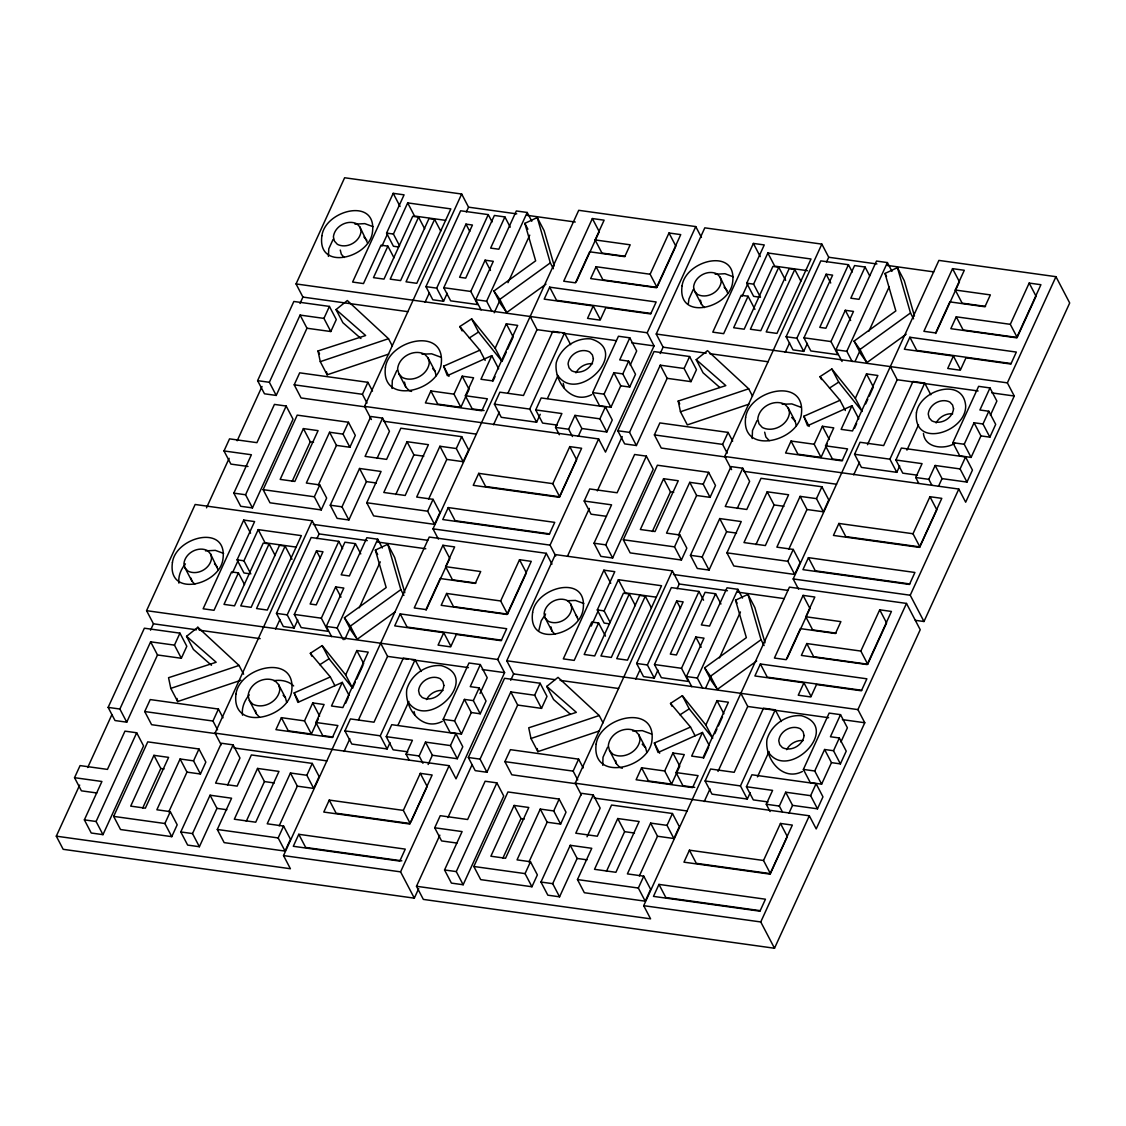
<?xml version="1.0" encoding="UTF-8"?>
<svg xmlns="http://www.w3.org/2000/svg" width="1126" height="1126" viewBox="0 0 1126 1126"><rect width="100%" height="100%" fill="white"/><g stroke="black" fill="none" stroke-linecap="round" stroke-linejoin="round"><path stroke-width="1.5" d="M538.875 630.335L541.212 620.82L545.589 614.008M688.338 303.598L688.957 298.953L693.32 289.396M150.532 630.194L153.446 623.804L146.577 610.672L195.15 504.49L312.198 520.761L319.08 533.907L316.899 538.664M299.995 303.457L302.922 297.081L296.054 283.935L344.626 177.753L461.674 194.024L468.543 207.17L466.375 211.927M74.541 777.686L80.073 765.596L107.449 769.396L124.958 731.14L136.696 732.773L143.565 745.919L102.973 834.648L91.234 833.015L84.366 819.869L101.917 781.486L74.541 777.686L81.41 790.832L96.808 792.971M224.004 450.949L229.535 438.858L256.925 442.659L274.434 404.403L286.173 406.036L293.041 419.182L252.449 507.91L240.711 506.278L233.842 493.132L251.394 454.749L224.004 450.949L230.886 464.095L248.001 466.474M157.499 654.966L126.745 722.174L115.007 720.541L108.138 707.395L144.367 628.209L179.949 633.15L186.817 646.296L181.342 658.274L157.499 654.966L150.631 641.82L174.46 645.128L181.342 658.274M306.976 328.229L276.222 395.437L264.483 393.804L257.615 380.658L293.844 301.472L329.411 306.413L336.294 319.559L330.805 331.537L306.976 328.229L300.093 315.083L323.936 318.391L330.805 331.537M418.689 888.597L414.326 898.154L63.169 849.314L56.3 836.168L79.679 785.075M87.715 767.51L111.812 714.827M206.508 507.84L229.141 458.338M237.178 440.773L262.02 386.485M126.745 722.174L119.877 709.028L150.631 641.82M276.222 395.437L269.353 382.291L300.093 315.083M174.46 645.128L179.949 633.15M323.936 318.391L329.411 306.413M216.417 733.702L151.602 724.694L144.733 711.548L150.222 699.57L218.43 709.056L223.018 717.811M365.894 406.965L301.078 397.957L294.21 384.81L299.685 372.833L367.906 382.319L372.495 391.074M102.973 834.648L96.104 821.501L136.696 732.773M252.449 507.91L245.581 494.764L286.173 406.036M249.113 573.697L243.976 572.979L237.093 559.847L254.603 521.577L243.723 520.057L203.13 608.786L214.01 610.306L231.576 571.924L238.416 572.881L244.525 584.563M398.576 246.96L393.438 246.256L386.57 233.11L404.079 194.84L393.199 193.334L352.607 282.049L363.487 283.569L381.038 245.186L387.893 246.144L394.001 257.826M180.104 758.98L156.866 809.777L170.308 811.649L177.19 824.795L171.757 836.66L120.524 829.538L113.656 816.392L147.745 741.865L198.978 748.987L205.847 762.133L200.428 773.998L186.972 772.126L180.104 758.98L193.545 760.852L200.428 773.998M329.58 432.243L306.342 483.04L319.784 484.912L326.653 498.058L321.234 509.923L270.001 502.801L263.132 489.655L297.222 415.128L348.455 422.25L355.323 435.396L349.89 447.261L336.449 445.389L329.58 432.243L343.022 434.115L349.89 447.261M232.477 572.824L238.276 560.143M381.953 246.087L387.752 233.406M153.938 755.335L130.7 806.132L145.367 808.172L168.604 757.376L153.938 755.335L160.807 768.481L142.65 808.172M303.415 428.598L280.177 479.395L294.843 481.435L318.081 430.639L303.415 428.598L310.283 441.744L292.127 481.435M238.416 572.881L224.004 604.38L234.518 605.844L263.245 543.07L269.1 543.886L275.208 555.568M250.816 573.936L243.948 560.79L258.206 529.628L301.36 535.624L267.312 610.053L256.559 608.547L285.117 546.11L279.501 545.336L251.14 607.322L240.739 605.887L269.1 543.886M387.893 246.144L373.48 277.643L383.994 279.107L412.707 216.333L418.576 217.149L424.685 228.831M399.533 245.735L393.424 234.053L407.682 202.891L450.836 208.887L416.789 283.316L406.036 281.81L434.594 219.373L428.978 218.599L400.603 280.585L390.215 279.149L418.576 217.149M168.816 811.804L186.972 772.126M318.292 485.067L336.449 445.389M171.757 836.66L164.889 823.514L170.308 811.649M193.545 760.852L198.978 748.987M321.234 509.923L314.351 496.777L319.784 484.912M343.022 434.115L348.455 422.25M217.543 729.789L212.955 721.034L218.43 709.056M367.006 403.052L362.431 394.297L367.906 382.319M221.16 744.807L215.052 733.125L312.198 520.761M371.397 419.534L364.528 406.387L461.674 194.024M297.757 620.018L294.097 628.012L283.33 626.52L276.461 613.374L311.17 537.51L338.799 541.353L342.614 548.658M447.219 293.281L443.56 301.275L432.806 299.783L425.938 286.637L460.633 210.773L488.262 214.616L492.09 221.921M290.452 772.999L297.32 786.145L313.704 788.425L306.835 775.279L290.452 772.999L267.214 823.796L283.597 826.076L290.466 839.222L285.047 851.087L224.158 842.628L217.29 829.482L231.59 798.207L210.069 795.209L216.952 808.355L199.386 846.724L187.648 845.091L180.779 831.945L221.372 743.23L233.11 744.863L239.979 758.009L227.579 785.103M439.928 446.262L446.797 459.408L463.18 461.688L456.311 448.542L439.928 446.262L416.69 497.059L433.074 499.339L439.942 512.485L434.509 524.35L373.635 515.891L366.752 502.745L381.067 471.47L359.546 468.472L366.414 481.618L348.863 519.987L337.124 518.354L330.256 505.208L370.848 416.493L382.587 418.126L389.455 431.272L377.055 458.366M275.574 628.998L279.924 619.483M425.051 302.261L429.4 292.746M294.097 628.012L287.214 614.866L316.49 550.867L322.979 551.768L294.308 614.43L301.177 627.576L328.201 631.334L321.332 618.188L335.632 586.913L343.824 588.053L326.273 626.436L331.621 636.654M443.56 301.275L436.691 288.129L465.967 224.13L472.441 225.031L443.785 287.707L450.653 300.839L477.677 304.597L470.795 291.451L485.109 260.176L493.301 261.316L475.749 299.699L481.084 309.917M199.386 846.724L192.518 833.578L210.069 795.209M233.11 744.863L215.601 783.119L237.122 786.117L251.379 754.941L312.268 763.414L319.137 776.56L313.704 788.425M348.863 519.987L341.994 506.841L359.546 468.472M382.587 418.126L365.077 456.382L386.598 459.38L400.856 428.218L461.73 436.677L468.613 449.823L463.18 461.688M338.799 541.353L310.129 604.015L316.237 604.859L344.908 542.197L355.422 543.661L360.77 553.893M488.262 214.616L459.605 277.277L465.714 278.122L494.384 215.46L504.898 216.924L510.233 227.156M355.422 543.661L341.164 574.823L349.356 575.963L366.865 537.707L377.745 539.213L382.319 547.982M504.898 216.924L490.64 248.1L498.832 249.226L516.327 210.97L527.207 212.476L531.796 221.245M257.558 768.425L234.321 819.221L255.729 822.205L278.966 771.409L257.558 768.425L264.441 781.571L246.284 821.262M407.035 441.688L383.797 492.484L405.191 495.468L428.429 444.671L407.035 441.688L413.904 454.834L395.761 494.525M281.401 717.67L275.926 729.648L332.409 737.516L337.884 725.538L315.885 722.47L324.105 704.51L312.732 702.92L304.513 720.893L311.381 734.039L288.284 730.816L281.401 717.67L304.513 720.893M430.878 390.933L425.403 402.925L481.886 410.779L487.361 398.801L465.362 395.733L473.582 377.773L462.209 376.183L453.989 394.156L460.858 407.302L437.747 404.079L430.878 390.933L453.989 394.156M343.261 639.624L337.153 627.942L377.745 539.213M491.963 311.438L486.629 301.205L527.207 212.476M344.753 639.512L350.552 626.83M359.25 607.815L380.264 561.874M494.215 312.775L499.297 301.684M507.995 282.668L529.741 235.137M311.381 734.039L318.236 719.064M460.858 407.302L469.078 389.329L462.209 376.183M349.159 695.53L342.29 682.384L331.48 706.002L342.853 707.578L368.216 652.137L356.843 650.546L345.682 674.953L352.565 688.099L355.352 681.99M498.635 368.793L491.766 355.647L480.957 379.265L492.329 380.841L517.693 325.4L506.32 323.809L495.159 348.216L502.027 361.362L506.221 352.213M279.178 825.837L297.32 786.145M428.64 499.1L446.797 459.408M285.047 851.087L278.164 837.941L283.597 826.076M306.835 775.279L312.268 763.414M434.509 524.35L427.641 511.204L433.074 499.339M456.311 448.542L461.73 436.677M345.555 703.398L348.441 697.093M356.745 678.95L363.022 665.227M492.864 381.39L495.032 376.661M507.615 349.159L513.189 336.956L506.32 323.809M56.3 836.168L290.395 868.737L283.527 855.591L429.245 537.046L546.307 553.316L551.965 564.154M438.352 539.072L433.003 528.854L578.722 210.309L695.769 226.593L701.428 237.417M390.032 742.625L387.133 748.959L351.805 744.047L344.922 730.901L350.411 718.923L374.001 722.202L403.333 658.105L415.072 659.737L421.18 671.42M540.227 414.298L536.609 422.222L501.267 417.31L494.398 404.164L499.874 392.186L523.477 395.479L552.796 331.368L564.534 333L570.643 344.683M298.784 834.31L293.295 846.288L399.786 861.094L405.261 849.117L298.784 834.31L305.653 847.442L401.827 860.827M448.247 507.573L442.771 519.55L549.263 534.357L554.738 522.38L448.247 507.573L455.129 520.719L549.587 533.851M443.757 632.699L438.07 645.114L450.653 646.873L456.34 634.445L501.211 640.694L506.686 628.716L400.209 613.895L394.719 625.873L443.757 632.699L450.625 645.845M593.219 305.962L587.547 318.376L600.13 320.136L605.816 307.708L650.687 313.957L656.162 301.979L549.671 287.158L544.196 299.136L593.219 305.962L600.102 319.108M344.049 751.464L349.848 738.783M358.547 719.767L387.555 656.374L380.672 643.227M493.526 424.727L499.325 412.046M508.023 393.03L537.018 329.636L530.149 316.49M442.912 545.28L414.241 607.941L425.98 609.574L440.182 578.525L475.271 583.409L480.703 571.544L445.615 566.659L454.637 546.912L442.912 545.28L449.781 558.426L426.135 610.123M592.375 218.543L563.718 281.204L575.442 282.837L589.658 251.788L624.747 256.672L630.18 244.806L595.091 239.922L604.113 220.175L592.375 218.543L599.257 231.689L576.315 281.824M329.256 800.079L323.781 812.057L409.723 824.021L432.145 774.998L420.294 773.351L403.347 810.396L410.216 823.542L336.125 813.225L329.256 800.079L403.347 810.396M478.733 473.356L473.244 485.32L559.2 497.284L581.621 448.261L569.77 446.614L552.824 483.659L559.692 496.805L485.602 486.488L478.733 473.356L552.824 483.659M387.133 748.959L380.264 735.813L415.072 659.737M536.609 422.222L529.727 409.09L564.534 333M446.614 593.458L441.181 605.324L506.967 614.472L531.261 561.353L519.522 559.721L500.662 600.974L507.53 614.12L453.482 606.604L446.614 593.458L500.662 600.974M596.09 266.721L590.657 278.586L656.43 287.735L680.737 234.616L668.999 232.983L650.124 274.237L657.007 287.383L602.959 279.867L596.09 266.721L650.124 274.237M407.837 751.844L393.115 749.803L386.246 736.657L391.735 724.68L455.917 733.603L462.786 746.749L457.311 758.727L432.37 755.25L425.501 742.104L450.442 745.581L457.311 758.727M557.314 425.107L542.591 423.066L535.723 409.92L541.198 397.942L605.394 406.866L612.262 420.012L606.787 431.99L581.846 428.513L574.964 415.381L599.905 418.844L606.787 431.99M398.013 725.186L408.879 701.414M547.475 398.449L557.637 376.267M409.118 759.994L406.064 754.153L412.412 740.289L386.246 736.657M559.355 434.72L555.54 427.416L561.888 413.552L535.723 409.92M422.968 763.273L419.154 755.968L425.501 742.104M572.444 436.536L568.63 429.231L574.964 415.381M471.287 712.533L480.211 713.785L473.342 700.639L464.419 699.401L471.287 712.533L461.435 734.053L450.076 732.477L443.194 719.331L468.979 662.989L480.338 664.565L487.22 677.711L480 693.475M620.764 385.81L629.687 387.048L622.805 373.902L613.881 372.664L620.764 385.81L610.911 407.316L599.539 405.74L592.67 392.594L618.441 336.252L629.814 337.828L636.683 350.974L630.194 365.162M428.133 764.498L432.37 755.25M578.314 436.226L581.846 428.513M461.435 734.053L454.566 720.907L464.419 699.401M480.338 664.565L470.246 686.635L479.169 687.887L486.038 701.034L480.211 713.785M610.911 407.316L604.043 394.17L613.881 372.664M629.814 337.828L619.722 359.898L628.646 361.15L635.514 374.296L629.687 387.048M410.92 821.994L427.162 786.497L420.294 773.351M559.692 496.805L576.639 459.76L569.77 446.614M507.53 614.12L526.405 572.867L519.522 559.721M657.725 285.793L675.867 246.13L668.999 232.983M450.442 745.581L455.917 733.603M599.905 418.844L605.394 406.866M473.342 700.639L479.169 687.887M622.805 373.902L628.646 361.15M414.326 898.154L400.575 871.862L449.147 765.68L215.052 733.125M449.147 765.68L456.03 778.826L504.603 672.644L497.72 659.498L546.307 553.316M555.709 555.962L550.051 545.125L598.624 438.943L364.528 406.387M598.624 438.943L605.492 452.089L654.065 345.907L647.197 332.761L695.769 226.593M510.711 680.287L513.625 673.911L506.756 660.765L555.329 554.583L672.377 570.854L679.26 584L677.078 588.757M660.188 353.55L663.101 347.174L656.233 334.028L704.806 227.846L821.853 244.117L828.722 257.263L826.554 262.02M434.72 827.779L440.252 815.688L467.628 819.503L485.137 781.233L496.876 782.866L503.744 796.012L463.152 884.74L451.413 883.108L444.545 869.962L462.096 831.579L434.72 827.779L441.589 840.925L456.987 843.064M584.197 501.042L589.714 488.951L617.104 492.766L634.614 454.496L646.352 456.129L653.221 469.275L612.628 558.003L600.89 556.371L594.021 543.225L611.573 504.842L584.197 501.042L591.066 514.188L606.464 516.327M517.678 705.059L486.925 772.267L475.2 770.634L468.317 757.488L504.547 678.302L540.128 683.257L546.997 696.403L541.522 708.381L517.678 705.059L510.81 691.913L534.653 695.235L541.522 708.381M667.155 378.322L636.401 445.53L624.663 443.897L617.794 430.751L654.023 351.565L689.605 356.52L696.473 369.666L690.998 381.644L667.155 378.322L660.272 365.176L684.115 368.498L690.998 381.644M416.479 886.275L650.575 918.83L643.706 905.684L789.439 587.139L906.486 603.423L920.223 629.715L774.505 948.247L423.348 899.407L416.479 886.275L439.858 835.168M447.895 817.603L471.991 764.92M567.42 556.343L589.334 508.431M597.357 490.88L622.199 436.578M486.925 772.267L480.056 759.121L510.81 691.913M636.401 445.53L629.533 432.384L660.272 365.176M534.653 695.235L540.128 683.257M684.115 368.498L689.605 356.52M576.596 783.795L511.795 774.787L504.912 761.64L510.402 749.663L578.623 759.149L583.198 767.904M726.073 457.057L661.258 448.049L654.389 434.903L659.864 422.926L728.086 432.412L732.674 441.167M463.152 884.74L456.283 871.594L496.876 782.866M612.628 558.003L605.76 544.857L646.352 456.129M609.293 623.79L604.155 623.086L597.287 609.94L614.782 571.67L603.902 570.164L563.31 658.879L574.19 660.399L591.755 622.031L598.596 622.974L605.464 636.12M758.755 297.053L753.632 296.349L746.749 283.203L764.258 244.933L753.378 243.427L712.786 332.142L723.666 333.662L741.218 295.293L748.072 296.237L754.941 309.383M540.283 809.073L517.045 859.87L530.487 861.742L537.369 874.888L531.936 886.753L480.703 879.631L473.835 866.485L507.939 791.958L559.158 799.08L566.026 812.226L560.607 824.091L547.152 822.219L540.283 809.073L553.725 810.945L560.607 824.091M689.759 482.336L666.522 533.133L679.963 535.005L686.832 548.151L681.413 560.016L630.18 552.894L623.311 539.748L657.401 465.221L708.634 472.343L715.503 485.489L710.07 497.354L696.628 495.482L689.759 482.336L703.201 484.208L710.07 497.354M591.206 626.084L598.455 610.236M742.133 296.18L747.931 283.499M514.118 805.442L490.88 856.224L505.546 858.265L528.784 807.483L514.118 805.442L520.986 818.588L502.829 858.265M663.594 478.705L640.356 529.501L655.022 531.528L678.26 480.746L663.594 478.705L670.463 491.851L652.306 531.528M598.596 622.974L584.183 654.473L594.697 655.937L623.424 593.163L629.293 593.979L635.402 605.661M610.236 622.579L604.127 610.883L618.385 579.721L661.539 585.731L627.492 660.146L616.738 658.654L645.297 596.203L639.681 595.429L611.319 657.415L600.918 655.979L629.293 593.979M748.072 296.237L733.659 327.736L744.173 329.2L772.886 266.426L778.756 267.242L785.638 280.388M760.472 297.292L753.604 284.146L767.862 252.984L811.016 258.994L776.968 333.409L766.215 331.917L794.773 269.466L789.157 268.692L760.796 330.692L750.395 329.242L778.756 267.242M528.995 861.911L547.152 822.219M678.471 535.174L696.628 495.482M531.936 886.753L525.068 873.607L530.487 861.742M553.725 810.945L559.158 799.08M681.413 560.016L674.53 546.87L679.963 535.005M703.201 484.208L708.634 472.343M577.722 779.882L573.134 771.127L578.623 759.149M727.199 453.159L722.611 444.39L728.086 432.412M581.34 794.9L575.231 783.217L672.377 570.854M731.576 469.626L724.708 456.48L821.853 244.117M657.936 670.111L654.276 678.105L643.509 676.613L636.64 663.467L671.349 587.603L698.979 591.446L703.553 600.214M807.398 343.374L803.739 351.368L792.986 349.876L786.117 336.73L820.812 260.866L848.455 264.709L852.269 272.013M650.631 823.092L657.5 836.238L673.883 838.518L667.014 825.372L650.631 823.092L627.393 873.889L643.776 876.169L650.645 889.315L645.226 901.18L584.338 892.721L577.469 879.575L591.769 848.3L570.249 845.302L577.131 858.448L559.566 896.817L547.841 895.184L540.959 882.052L581.551 793.323L593.289 794.956L600.158 808.102L587.04 836.801M800.107 496.369L806.976 509.501L823.359 511.781L816.491 498.635L800.107 496.369L776.87 547.152L793.253 549.432L800.122 562.578L794.689 574.443L733.814 565.984L726.932 552.838L741.246 521.563L719.725 518.565L726.594 531.711L709.042 570.08L697.304 568.461L690.435 555.315L731.027 466.586L742.766 468.219L749.635 481.365L737.234 508.459M635.754 679.091L640.103 669.59M785.23 352.354L789.579 342.853M654.276 678.105L647.394 664.959L676.67 600.974L683.158 601.875L654.487 664.537L661.356 677.683L688.38 681.441L681.511 668.295L695.812 637.02L704.003 638.146L686.452 676.529L691.8 686.747M803.739 351.368L796.87 338.222L826.146 274.237L832.621 275.138L803.964 337.8L810.833 350.946L837.857 354.704L830.974 341.558L845.288 310.283L853.48 311.423L835.928 349.792L842.037 361.474M559.566 896.817L552.697 883.671L570.249 845.302M593.289 794.956L575.78 833.212L597.301 836.21L611.559 805.048L672.447 813.507L679.316 826.653L673.883 838.518M709.042 570.08L702.174 556.948L719.725 518.565M742.766 468.219L725.257 506.475L746.777 509.473L761.035 478.311L821.924 486.77L828.792 499.916L823.359 511.781M698.979 591.446L670.308 654.107L676.416 654.966L705.087 592.304L715.601 593.754L720.95 603.986M848.455 264.709L819.784 327.37L825.893 328.229L854.564 265.567L865.078 267.017L869.652 275.786M715.601 593.754L701.343 624.93L709.535 626.07L727.044 587.8L737.924 589.32L742.498 598.075M865.078 267.017L850.82 298.193L859.011 299.333L876.507 261.063L887.401 262.583L891.975 271.338M617.752 818.532L594.514 869.314L615.908 872.298L639.146 821.501L617.752 818.532L624.62 831.664L606.464 871.355M767.214 491.795L743.976 542.577L765.37 545.561L788.608 494.764L767.214 491.795L774.097 504.941L755.94 544.618M641.581 767.777L636.106 779.755L692.589 787.609L698.078 775.631L676.064 772.563L684.284 754.603L672.912 753.012L664.692 770.986L671.56 784.132L648.463 780.923L641.581 767.777L664.692 770.986M791.057 441.04L785.582 453.018L842.065 460.872L847.54 448.894L825.541 445.826L833.761 427.866L822.388 426.275L814.168 444.249L821.037 457.395L797.926 454.186L791.057 441.04L814.168 444.249M702.68 688.268L697.332 678.035L737.924 589.32M852.157 361.53L846.808 351.298L887.401 262.583M705.65 688.014L710.731 676.923M719.43 657.908L740.444 611.967M855.127 361.277L859.476 351.776M868.892 331.171L889.188 286.82M671.56 784.132L679.78 766.159L672.912 753.012M821.037 457.395L827.202 443.925M709.338 745.623L702.469 732.477L691.66 756.095L703.032 757.685L728.395 702.23L717.023 700.639L705.861 725.045L712.744 738.192M858.814 418.886L851.946 405.74L841.136 429.358L852.509 430.948L877.872 375.493L866.499 373.902L855.338 398.308L862.206 411.454L838.701 382.108L831.832 368.962L819.995 376.647L821.53 379.561M639.357 875.929L657.5 836.238M788.819 549.192L806.976 509.501M645.226 901.18L638.343 888.034L643.776 876.169M667.014 825.372L672.447 813.507M794.689 574.443L787.82 561.297L793.253 549.432M816.491 498.635L821.924 486.77M703.581 758.22L708.62 747.2M714.827 733.617L716.924 729.043M718.318 725.988L722.512 716.84M854.493 428.33L856.647 423.601M865.697 403.826L867.794 399.251M869.188 396.197L873.368 387.048L866.499 373.902M798.531 589.165L793.183 578.947L938.901 260.402L1055.949 276.686L1069.7 302.978L923.982 621.51L915.283 620.313M750.212 792.718L747.312 799.066L711.984 794.14L705.101 780.994L710.59 769.016L734.18 772.309L763.512 708.198L775.251 709.83L781.36 721.513M899.688 465.981L896.789 472.329L861.446 467.403L854.578 454.271L860.053 442.279L883.657 445.572L912.975 381.461L924.713 383.093L930.822 394.776M658.963 884.403L653.474 896.38L759.966 911.187L765.455 899.21L658.963 884.403L665.832 897.549L760.303 910.681M808.426 557.666L802.951 569.643L909.442 584.45L914.917 572.472L808.426 557.666L815.308 570.812L909.766 583.944M803.936 682.792L798.25 695.206L810.847 696.966L816.519 684.538L861.39 690.787L866.879 678.809L760.388 663.988L754.899 675.966L803.936 682.792L810.804 695.938M953.398 356.055L947.726 368.469L960.309 370.229L965.995 357.801L1010.867 364.05L1016.342 352.072L909.864 337.251L904.375 349.229L953.398 356.055L960.281 369.201M704.229 801.557L710.027 788.876M718.008 771.437L747.734 706.466L740.852 693.32M853.705 474.82L859.504 462.139M867.484 444.7L897.197 379.729L890.328 366.583M803.091 595.387L774.421 658.048L786.159 659.681L800.361 628.618L835.45 633.502L840.883 621.636L805.794 616.752L814.83 597.019L803.091 595.387L809.96 608.519L787.032 658.654M952.554 268.65L923.897 331.311L935.636 332.944L949.837 301.881L984.926 306.765L990.359 294.899L955.27 290.015L964.292 270.282L952.554 268.65L959.436 281.796L935.776 333.479M689.436 850.186L683.961 862.164L769.903 874.114L792.338 825.091L780.473 823.444L763.527 860.489L770.395 873.635L696.304 863.332L689.436 850.186L763.527 860.489M838.912 523.449L833.437 535.427L919.379 547.377L941.8 498.354L929.949 496.707L913.003 533.752L919.872 546.898L845.781 536.595L838.912 523.449L913.003 533.752M747.312 799.066L740.444 785.92L775.251 709.83M896.789 472.329L889.906 459.183L924.713 383.093M806.793 643.551L801.374 655.416L867.147 664.565L891.44 611.446L879.716 609.813L860.841 651.067L867.71 664.213L813.676 656.697L806.793 643.551L860.841 651.067M956.27 316.814L950.837 328.679L1016.609 337.828L1040.917 284.709L1029.178 283.076L1010.303 324.33L1017.186 337.476L963.138 329.96L956.27 316.814L1010.303 324.33M768.016 801.937L753.308 799.896L746.425 786.75L751.915 774.772L816.097 783.696L822.965 796.842L817.49 808.82L792.549 805.357L785.681 792.211L810.621 795.674L817.49 808.82M917.493 475.2L902.77 473.159L895.902 460.013L901.377 448.035L965.573 456.959L972.442 470.105L966.967 482.083L942.026 478.62L935.143 465.474L960.084 468.937L966.967 482.083M757.46 776.87L769.072 751.506M906.937 450.133L918.534 424.769M770.071 811.55L766.257 804.245L772.591 790.382L746.425 786.75M918.774 483.35L915.72 477.508L922.067 463.645L895.902 460.013M782.387 811.916L779.333 806.075L785.681 792.211M931.864 485.179L928.809 479.338L935.143 465.474M831.467 762.64L840.39 763.878L833.522 750.732L824.598 749.494L831.467 762.64L821.628 784.146L810.256 782.57L803.373 769.424L829.158 713.082L840.531 714.658L847.399 727.804L840.911 741.992M980.943 435.903L989.867 437.141L982.984 423.995L974.06 422.757L980.943 435.903L971.091 457.409L959.718 455.833L952.849 442.687L978.621 386.345L989.993 387.935L996.876 401.067L990.373 415.269M789.03 813.056L792.549 805.357M938.493 486.319L942.026 478.62M821.628 784.146L814.745 771L824.598 749.494M840.531 714.658L830.425 736.742L839.349 737.98L846.231 751.126L840.39 763.878M971.091 457.409L964.222 444.263L974.06 422.757M989.993 387.935L979.902 410.005L988.825 411.243L995.694 424.389L989.867 437.141M770.395 873.635L787.341 836.59L780.473 823.444M919.872 546.898L936.818 509.853L929.949 496.707M867.71 664.213L886.584 622.96L879.716 609.813M1017.186 337.476L1036.061 296.222L1029.178 283.076M810.621 795.674L816.097 783.696M960.084 468.937L965.573 456.959M833.522 750.732L839.349 737.98M982.984 423.995L988.825 411.243M774.505 948.247L760.754 921.955L809.327 815.787L575.231 783.217M809.327 815.787L816.209 828.919L864.782 722.751L857.913 709.605L906.486 603.423M923.982 621.51L910.23 595.232L958.803 489.05L724.708 456.48M958.803 489.05L965.672 502.196L1014.259 396.014L1007.376 382.868L1055.949 276.686M333.141 239.303L328.778 248.86L328.412 256.404M396.873 370.44L392.312 380.405L392.017 388.456M757.052 420.533L752.492 430.512L752.196 438.549M607.576 747.27L603.015 757.235L602.734 765.286M575.963 372.847C579.06 366.879 585.787 363.121 592.501 363.712M426.501 699.584C429.597 693.616 436.311 689.858 443.025 690.449M936.142 422.94C939.239 416.972 945.967 413.214 952.68 413.805M786.68 749.677C789.776 743.709 796.504 739.951 803.218 740.542M185.41 563.915C181.004 569.179 178.007 576.188 178.935 583.141M249.268 694.897C244.553 700.414 241.414 707.86 242.54 715.193M360.939 338.518L342.909 322.726L336.041 309.58L347.329 300.529L388.512 338.701L392.327 346.006M211.463 665.255L193.433 649.463L186.564 636.317L197.852 627.266L239.036 665.438L243.624 674.207M719.824 387.485L703.088 372.819L696.22 359.673L707.508 350.636L748.691 388.794L752.506 396.099M570.347 714.222L553.612 699.556L546.743 686.41L558.032 677.359L599.215 715.531L603.043 722.836M545.969 284.146L506.686 312.535L500.76 304.161L493.892 291.015L535.652 260.838L524.843 223.356L537.257 217.543L544.125 230.675L554.288 265.947M506.686 312.535L499.817 299.389L550.318 262.879L537.257 217.543M395.099 611.897L357.209 639.272L351.284 630.898L344.415 617.752L386.176 587.575L375.366 550.093L387.78 544.266L394.649 557.412L404.811 592.684M357.209 639.272L350.341 626.126L400.842 589.616L387.78 544.266M906.148 334.239L866.865 362.628L860.94 354.254L854.071 341.108L895.832 310.931L885.022 273.449L897.436 267.636L904.305 280.782L914.467 316.04M866.865 362.628L859.997 349.482L910.498 312.972L897.436 267.636M756.672 660.976L717.389 689.365L711.463 680.991L704.595 667.845L746.355 637.668L735.545 600.186L747.96 594.373L754.842 607.519L765.004 642.777M717.389 689.365L710.52 676.219L761.035 639.709L747.96 594.373M462.11 330.931L459.816 326.54L471.653 318.869L495.159 348.216M469.317 337.983L478.522 332.015L502.027 361.362M311.874 656.205L310.34 653.277L322.177 645.606L345.682 674.953M319.84 664.72L329.045 658.752L352.565 688.099M829.496 388.076L838.701 382.108M672.053 706.298L670.519 703.384L682.356 695.699L705.861 725.045M680.034 714.813L689.225 708.845L711.674 736.854M954.932 443.264C944.545 449.936 924.882 448.232 923.433 433.397M491.766 355.647L447.36 375.662L443.644 366.175L479.817 350.2L485.151 360.433M851.946 405.74L807.539 425.755L803.823 416.268L839.996 400.307L845.345 410.526M342.29 682.384L297.897 702.399L294.168 692.912L330.34 676.937L334.915 685.706M702.469 732.477L658.077 752.492L654.347 743.005L690.519 727.044L695.108 735.799M336.041 309.58L365.654 335.52L318.011 350.96L320.277 361.657L388.512 338.701M320.277 361.657L327.145 374.803L388.723 354.085M696.22 359.673L725.834 385.613L678.19 401.053L680.456 411.75L748.691 388.794M748.903 404.178L687.324 424.896L680.456 411.75M186.564 636.317L216.178 662.257L168.548 677.697L170.8 688.394L239.036 665.438M170.8 688.394L177.669 701.54L240.922 680.259M546.743 686.41L576.357 712.35L528.727 727.79L530.979 738.487L599.215 715.531M530.979 738.487L537.862 751.633L599.44 730.915M591.713 394.649C571.501 405.163 553.71 381.433 556.258 362.699C560.354 348.131 575.724 337.406 590.84 338.898C631.672 350.904 576.962 405.768 557.37 374.831M442.236 721.386C422.025 731.9 404.234 708.17 406.782 689.436C410.891 674.868 426.247 664.143 441.364 665.635C482.195 677.641 427.486 732.505 407.894 701.554M802.416 771.479C782.204 781.993 764.413 758.262 766.961 739.529C771.071 724.961 786.427 714.236 801.543 715.728C842.389 727.734 787.665 782.598 768.073 751.661M422.011 354.197L431.624 353.803L440.857 357.209M782.19 404.29L791.803 403.896L801.036 407.316M273.928 680.723C280.782 679.569 288.538 680.934 293.647 685.917M632.728 731.027L642.327 730.633L651.56 734.039M354.986 224.144L364.782 223.624L373.086 226.664M715.165 274.251L724.961 273.717L733.265 276.757M205.509 550.881L215.305 550.361L223.61 553.401M567.349 600.735L575.485 600.454L583.789 603.494M468.543 207.17L516.75 213.87M527.067 215.319L575.273 222.019M828.722 257.263L876.929 263.977M887.26 265.412L933.736 271.873M445.615 220.358L414.551 216.037L407.682 202.891M807.525 270.69L774.73 266.13L767.862 252.984M625.352 256.32L601.96 253.069L595.091 239.922M985.532 306.413L962.139 303.161L955.27 290.015M386.57 233.11L393.424 234.053M746.749 283.203L753.604 284.146M651.011 313.45L556.554 300.304L549.671 287.158M1011.19 363.543L916.733 350.397L909.864 337.251M443.785 287.707L470.795 291.451M803.964 337.8L830.974 341.558M425.938 286.637L436.691 288.129M786.117 336.73L796.87 338.222M475.749 299.699L486.629 301.205M835.928 349.792L846.808 351.298M296.054 283.935L647.197 332.761M656.233 334.028L1007.376 382.868M302.922 297.081L407.922 311.677M537.018 329.636L559.397 332.747M562.845 333.226L616.203 340.643M631.7 342.797L654.065 345.907M663.101 347.174L706.143 353.156M709.577 353.634L768.101 361.77M897.197 379.729L978.1 390.975M991.879 392.89L1014.259 396.014M592.67 392.594L604.043 394.17M952.849 442.687L964.222 444.263M494.398 404.164L529.727 409.09M854.578 454.271L889.906 459.183M484.081 410.526L472.23 408.879L465.362 395.733M842.572 460.393L832.41 458.972L825.541 445.826M294.21 384.81L362.431 394.297M654.389 434.903L722.611 444.39M257.615 380.658L269.353 382.291M617.794 430.751L629.533 432.384M555.54 427.416L568.63 429.231M915.72 477.508L928.809 479.338M383.445 421.208L476.397 434.143M743.624 471.301L836.576 484.236M413.904 454.834L423.784 456.213M774.097 504.941L783.963 506.306M310.283 441.744L313.549 442.208M670.463 491.851L673.728 492.301M366.414 481.618L376.351 482.998M726.594 531.711L736.531 533.091M366.752 502.745L427.641 511.204M726.932 552.838L787.82 561.297M263.132 489.655L314.351 496.777M623.311 539.748L674.53 546.87M330.256 505.208L341.994 506.841M690.435 555.315L702.174 556.948M233.842 493.132L245.581 494.764M594.021 543.225L605.76 544.857M433.003 528.854L550.051 545.125M793.183 578.947L910.23 595.232M313.281 524.392L427.739 540.311M673.461 574.485L787.918 590.404M319.08 533.907L367.273 540.607M377.604 542.042L425.797 548.756M679.26 584L727.452 590.714M737.783 592.149L784.259 598.61M296.152 547.095L265.074 542.774L258.206 529.628M656.331 597.188L625.254 592.867L618.385 579.721M475.876 583.057L452.483 579.806L445.615 566.659M836.055 633.15L812.662 629.898L805.794 616.752M237.093 559.847L243.948 560.79M597.287 609.94L604.127 610.883M501.534 640.187L407.077 627.041L400.209 613.895M861.728 690.28L767.256 677.134L760.388 663.988M294.308 614.43L321.332 618.188M654.487 664.537L681.511 668.295M276.461 613.374L287.214 614.866M636.64 663.467L647.394 664.959M326.273 626.436L337.153 627.942M686.452 676.529L697.332 678.035M146.577 610.672L497.72 659.498M506.756 660.765L857.913 709.605M153.446 623.804L196.487 629.8M199.921 630.279L260.176 638.653M387.555 656.374L408.203 659.245M411.652 659.723L468.458 667.619M482.224 669.534L504.603 672.644M513.625 673.911L554.949 679.654M560.101 680.371L618.624 688.507M747.734 706.466L828.637 717.712M842.403 719.627L864.782 722.751M443.194 719.331L454.566 720.907M803.373 769.424L814.745 771M344.922 730.901L380.264 735.813M705.101 780.994L740.444 785.92M332.916 737.023L322.754 735.616L315.885 722.47M694.784 787.356L682.933 785.709L676.064 772.563M144.733 711.548L212.955 721.034M504.912 761.64L573.134 771.127M108.138 707.395L119.877 709.028M468.317 757.488L480.056 759.121M406.064 754.153L419.154 755.968M766.257 804.245L779.333 806.075M233.969 747.945L326.92 760.88M594.148 798.038L687.099 810.973M264.441 781.571L274.308 782.95M624.62 831.664L634.487 833.043M160.807 768.481L164.072 768.945M520.986 818.588L524.252 819.038M216.952 808.355L226.875 809.735M577.131 858.448L587.054 859.828M217.29 829.482L278.164 837.941M577.469 879.575L638.343 888.034M113.656 816.392L164.889 823.514M473.835 866.485L525.068 873.607M180.779 831.945L192.518 833.578M540.959 882.052L552.697 883.671M84.366 819.869L96.104 821.501M444.545 869.962L456.283 871.594M283.527 855.591L400.575 871.862M643.706 905.684L760.754 921.955M411.581 391.426L409.034 390.539L405.698 386.894L398.829 373.748L397.605 368.948C398.787 356.829 413.805 348.694 424.629 354.197L428.021 357.815L434.903 370.961L436.184 375.718M622.298 768.256L619.736 767.369L616.401 763.724L609.532 750.578L608.322 745.778C609.504 733.673 624.508 725.524 635.331 731.027L638.738 734.645L645.606 747.791L646.887 752.548M788.2 407.908L784.808 404.29C773.984 398.787 758.966 406.936 757.784 419.041L759.008 423.84L762.344 427.486C773.182 433.003 788.299 424.798 789.495 412.665L788.2 407.908L795.083 421.054L796.363 425.811M791.677 417.436L795.083 421.054M432.623 368.54L434.903 370.961M642.2 744.173L645.606 747.791M286.708 702.455L285.427 697.684L278.558 684.552L275.152 680.934C264.329 675.431 249.325 683.566 248.128 695.685L249.353 700.485L256.221 713.631L259.557 717.276M283.161 695.277L285.427 697.684M769.213 440.632L765.877 436.987L764.667 432.187M398.829 373.748L402.165 377.393C413.003 382.91 428.119 374.705 429.302 362.572L428.021 357.815M609.532 750.578L612.868 754.223C623.72 759.74 638.836 751.535 640.018 739.402L638.738 734.645M249.353 700.485L252.688 704.13C263.526 709.647 278.657 701.442 279.839 689.309L278.558 684.552M727.748 293.154L720.176 277.207L717.262 274.012C707.747 269.142 694.643 276.447 693.588 287.031L694.643 291.226L701.512 304.372L704.426 307.567M724.131 287.158L727.044 290.353M694.643 291.226L697.557 294.421C707.072 299.277 720.161 291.986 721.231 281.401L720.176 277.207M359.996 227.1L357.083 223.919C347.568 219.049 334.464 226.354 333.409 236.924L334.464 241.133L337.378 244.328C346.878 249.184 359.982 241.893 361.052 231.309L359.996 227.1L367.569 243.047M363.951 237.065L366.865 240.246M344.246 257.474L341.333 254.279L340.277 250.071M578.271 619.891L570.699 603.944L567.785 600.749C558.271 595.879 545.181 603.184 544.111 613.769L545.167 617.963L552.036 631.109L554.949 634.304M575.625 614.951L577.568 617.09M545.167 617.963L548.08 621.158C557.595 626.014 570.699 618.723 571.755 608.139L570.699 603.944M218.092 569.784L210.52 553.837L207.606 550.656C198.092 545.786 185.002 553.091 183.932 563.662L184.988 567.87L191.856 581.016L194.77 584.211M214.475 563.802L217.388 566.983M184.988 567.87L187.901 571.065C197.416 575.921 210.506 568.63 211.575 558.046L210.52 553.837M819.995 376.647L839.996 400.307M459.816 326.54L479.817 350.2M670.519 703.384L690.519 727.044M310.34 653.277L330.34 676.937M831.832 368.962L855.338 398.308M854.071 341.108L859.997 349.482M493.892 291.015L499.817 299.389M704.595 667.845L710.52 676.219M344.415 617.752L350.341 626.126M910.498 312.972L913.552 318.827M885.022 273.449L886.542 276.377M845.288 310.283L850.637 320.502M826.146 274.237L830.735 282.992M794.773 269.466L800.882 281.148M753.378 243.427L760.247 256.573M822.388 426.275L829.257 439.421M803.823 416.268L809.172 426.487M678.19 401.053L679.724 403.967M761.035 639.709L764.09 645.55M735.545 600.186L737.08 603.114M550.318 262.879L553.373 268.72M524.843 223.356L527.897 229.197M695.812 637.02L701.16 647.239M676.67 600.974L680.498 608.265M717.023 700.639L723.905 713.785M485.109 260.176L490.457 270.409M465.967 224.13L469.781 231.435M645.297 596.203L651.405 607.885M434.594 219.373L440.702 231.055M682.356 695.699L689.225 708.845M603.902 570.164L610.771 583.31M471.653 318.869L478.522 332.015M393.199 193.334L400.068 206.466M654.347 743.005L659.695 753.224M443.644 366.175L448.978 376.394M318.011 350.96L319.545 353.874M400.842 589.616L403.896 595.457M375.366 550.093L377.66 554.485M335.632 586.913L340.981 597.146M316.49 550.867L320.319 558.172M356.843 650.546L363.726 663.693M285.117 546.11L292 559.256M322.177 645.606L329.045 658.752M243.723 520.057L250.591 533.203M312.732 702.92L319.601 716.066M294.168 692.912L298.742 701.667M197.852 627.266L199.372 630.194M615.598 760.514L616.401 763.724M404.473 382.094L405.698 386.894M255.419 710.422L256.221 713.631M700.456 300.178L701.512 304.372M550.994 626.915L552.036 631.109M191.153 578.215L191.856 581.016M563.253 383.304L564.239 387.963M537.215 748.579L537.862 751.633M414.115 711.59L414.762 714.7M326.498 371.749L327.145 374.803M177.035 698.472L177.669 701.54M916.437 412.792C912.806 449.218 966.629 432.187 965.658 405.599C962.983 376.647 919.59 390.187 916.437 412.792M235.967 693.996C231.111 732.055 287.749 718.684 291.69 691.153C296.687 652.953 239.88 666.353 235.967 693.996M385.43 367.259C380.588 405.318 437.226 391.947 441.167 364.416C446.149 326.216 389.357 339.616 385.43 367.259M596.147 744.103C591.291 782.148 647.929 768.791 651.87 741.246C656.866 703.046 600.059 716.446 596.147 744.103M745.623 417.366C740.767 455.411 797.405 442.054 801.346 414.509C806.343 376.309 749.536 389.709 745.623 417.366M172.433 562.451C167.295 598.37 219.612 584.858 222.92 559.312C228.071 523.266 175.797 536.891 172.433 562.451M321.909 235.714C316.772 271.633 369.075 258.121 372.396 232.575C377.548 196.529 325.273 210.154 321.909 235.714M532.612 612.544C527.475 648.463 579.791 634.951 583.099 609.405C588.251 573.359 535.976 586.984 532.612 612.544M682.089 285.807C676.951 321.726 729.268 308.228 732.576 282.668C737.727 246.622 685.452 260.247 682.089 285.807M443.883 685.438C442.912 695.122 430.962 701.991 422.208 697.501L419.548 694.573L418.59 690.688C419.548 680.991 431.497 674.263 440.224 678.711L442.898 681.596L443.883 685.438M593.36 358.701C592.375 368.385 580.439 375.254 571.67 370.764L569.024 367.836L568.067 363.951C569.01 354.254 580.974 347.526 589.7 351.974L592.375 354.859L593.36 358.701M804.063 735.531C803.091 745.215 791.142 752.084 782.387 747.594L779.727 744.666L778.77 740.781C779.727 731.084 791.677 724.356 800.417 728.803L803.091 731.689L804.063 735.531M953.539 408.794C952.554 418.478 940.618 425.346 931.849 420.857L929.203 417.929L928.246 414.044C929.189 404.347 941.153 397.619 949.88 402.066L952.554 404.952L953.539 408.794"/></g></svg>
